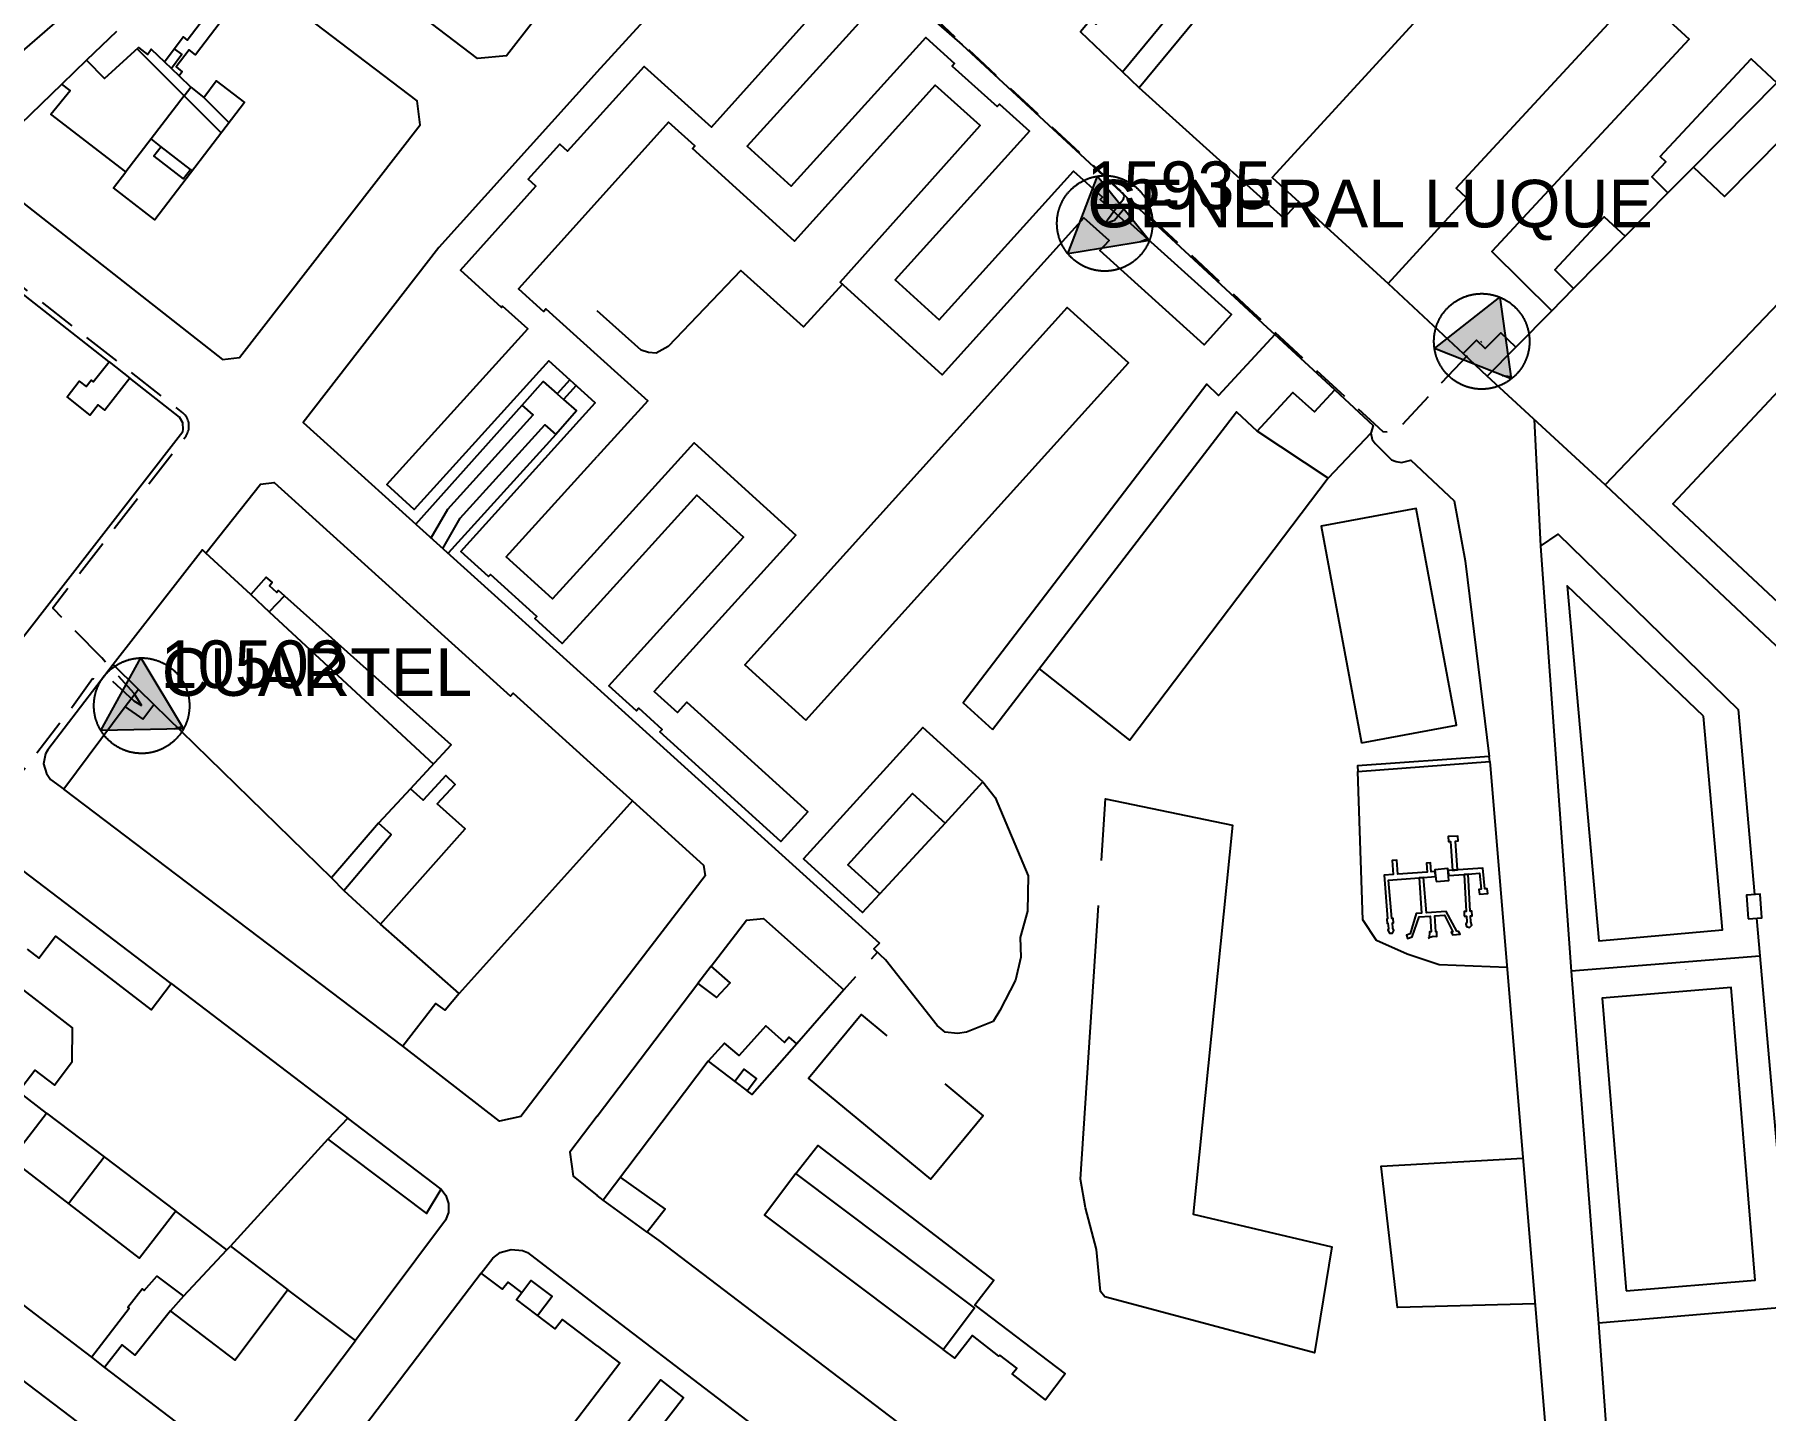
# Model space of a CAD drawing. Header units: millimetres. Extents: x 487814 to 495125, y 4392873 to 4398925.
# Drawn here: x 491999.4 to 492290.2, y 4396253.4 to 4396484.5 of the extents above; entities that cross this region are included whole.
import ezdxf
from ezdxf.enums import TextEntityAlignment as Align

# ---------------------------------------------------------------- set-up
doc = ezdxf.new("R2010")
doc.units = ezdxf.units.MM
doc.linetypes.add('TRAZOS2', pattern=[9.525, 6.35, -3.175])
for name, color, linetype in [('Acometida_posicion_fotovoltaica', 5, 'Continuous'), ('Cartografia_Base', 8, 'Continuous'), ('Centro_de_Distribucion_posicion', 5, 'Continuous'), ('Centro_de_Distribucion_rotulo', 7, 'Continuous'), ('Centro_de_Distribucion_rotulo_alias', 7, 'Continuous'), ('Texto_Cartografia_Territorial', 7, 'Continuous'), ('Tramo_MT__15_S_E_Trazado', 5, 'TRAZOS2')]:
    doc.layers.add(name, color=color, linetype=linetype)
doc.styles.get("Standard").update_dxf_attribs({"font": 'arial.ttf'})

# ---------------------------------------------------------------- blocks, each defined once
blk = doc.blocks.new('CD_EMPRESA_NEW')
blk.add_hatch(color=256).paths.add_polyline_path([(0, 1.003), (0.871, -0.497), (-0.872, -0.496)])
at = {"linetype": 'Continuous'}
for p, q in [((0.102, 0.828), (-0.027, 0.957)), ((-0.872, -0.496), (-0.872, -0.496))]:
    blk.add_line(p, q, dxfattribs=at)
at = {"flags": 128}
for points in [[(1.003, 0), (1.003, -0.011), (1.003, -0.022), (1.003, -0.034), (1.002, -0.045), (1.002, -0.056), (1.001, -0.067), (1, -0.079), (0.999, -0.09), (0.998, -0.102), (0.997, -0.113), (0.996, -0.125), (0.994, -0.136), (0.992, -0.148), (0.991, -0.159), (0.989, -0.171), (0.987, -0.183), (0.984, -0.194), (0.982, -0.206), (0.979, -0.218), (0.977, -0.229), (0.974, -0.241), (0.971, -0.253), (0.968, -0.264), (0.965, -0.276), (0.961, -0.288), (0.958, -0.299), (0.954, -0.311), (0.95, -0.323), (0.946, -0.335), (0.942, -0.346), (0.937, -0.358), (0.933, -0.369), (0.928, -0.381), (0.923, -0.392), (0.918, -0.404), (0.913, -0.415), (0.908, -0.427), (0.903, -0.438), (0.897, -0.45), (0.891, -0.461), (0.885, -0.472), (0.879, -0.483), (0.873, -0.494), (0.867, -0.505), (0.86, -0.516), (0.854, -0.527), (0.847, -0.538), (0.84, -0.549), (0.833, -0.56), (0.825, -0.57), (0.818, -0.581), (0.81, -0.591), (0.803, -0.602), (0.795, -0.612), (0.787, -0.622), (0.779, -0.632), (0.771, -0.642), (0.762, -0.652), (0.754, -0.662), (0.745, -0.672), (0.737, -0.681), (0.728, -0.691), (0.719, -0.7), (0.709, -0.709), (0.7, -0.719), (0.691, -0.728), (0.681, -0.737), (0.672, -0.745), (0.662, -0.754), (0.652, -0.762), (0.642, -0.771), (0.632, -0.779), (0.622, -0.787), (0.612, -0.795), (0.602, -0.803), (0.591, -0.81), (0.581, -0.818), (0.57, -0.825), (0.56, -0.833), (0.549, -0.84), (0.538, -0.847), (0.527, -0.854), (0.516, -0.86), (0.505, -0.867), (0.494, -0.873), (0.483, -0.879), (0.472, -0.885), (0.461, -0.891), (0.45, -0.897), (0.438, -0.903), (0.427, -0.908), (0.415, -0.913), (0.404, -0.918), (0.392, -0.923), (0.381, -0.928), (0.369, -0.933), (0.358, -0.937), (0.346, -0.942), (0.335, -0.946), (0.323, -0.95), (0.311, -0.954), (0.299, -0.958), (0.288, -0.961), (0.276, -0.965), (0.264, -0.968), (0.253, -0.971), (0.241, -0.974), (0.229, -0.977), (0.218, -0.979), (0.206, -0.982), (0.194, -0.984), (0.183, -0.987), (0.171, -0.989), (0.159, -0.991), (0.148, -0.992), (0.136, -0.994), (0.125, -0.996), (0.113, -0.997), (0.102, -0.998), (0.09, -0.999), (0.079, -1), (0.067, -1.001), (0.056, -1.002), (0.045, -1.002), (0.034, -1.003), (0.022, -1.003), (0.011, -1.003), (0, -1.003), (-0.011, -1.003), (-0.022, -1.003), (-0.034, -1.003), (-0.045, -1.002), (-0.056, -1.002), (-0.067, -1.001), (-0.079, -1), (-0.09, -0.999), (-0.102, -0.998), (-0.113, -0.997), (-0.125, -0.996), (-0.136, -0.994), (-0.148, -0.992), (-0.159, -0.991), (-0.171, -0.989), (-0.183, -0.987), (-0.194, -0.984), (-0.206, -0.982), (-0.218, -0.979), (-0.229, -0.977), (-0.241, -0.974), (-0.253, -0.971), (-0.264, -0.968), (-0.276, -0.965), (-0.288, -0.961), (-0.299, -0.958), (-0.311, -0.954), (-0.323, -0.95), (-0.335, -0.946), (-0.346, -0.942), (-0.358, -0.937), (-0.369, -0.933), (-0.381, -0.928), (-0.392, -0.923), (-0.404, -0.918), (-0.415, -0.913), (-0.427, -0.908), (-0.438, -0.903), (-0.45, -0.897), (-0.461, -0.891), (-0.472, -0.885), (-0.483, -0.879), (-0.494, -0.873), (-0.505, -0.867), (-0.516, -0.86), (-0.527, -0.854), (-0.538, -0.847), (-0.549, -0.84), (-0.56, -0.833), (-0.57, -0.825), (-0.581, -0.818), (-0.591, -0.81), (-0.602, -0.803), (-0.612, -0.795), (-0.622, -0.787), (-0.632, -0.779), (-0.642, -0.771), (-0.652, -0.762), (-0.662, -0.754), (-0.672, -0.745), (-0.681, -0.737), (-0.691, -0.728), (-0.7, -0.719), (-0.709, -0.709), (-0.719, -0.7), (-0.728, -0.691), (-0.737, -0.681), (-0.745, -0.672), (-0.754, -0.662), (-0.762, -0.652), (-0.771, -0.642), (-0.779, -0.632), (-0.787, -0.622), (-0.795, -0.612), (-0.803, -0.602), (-0.81, -0.591), (-0.818, -0.581), (-0.825, -0.57), (-0.833, -0.56), (-0.84, -0.549), (-0.847, -0.538), (-0.854, -0.527), (-0.86, -0.516), (-0.867, -0.505), (-0.873, -0.494), (-0.879, -0.483), (-0.885, -0.472), (-0.891, -0.461), (-0.897, -0.45), (-0.903, -0.438), (-0.908, -0.427), (-0.913, -0.415), (-0.918, -0.404), (-0.923, -0.392), (-0.928, -0.381), (-0.933, -0.369), (-0.937, -0.358), (-0.942, -0.346), (-0.946, -0.335), (-0.95, -0.323), (-0.954, -0.311), (-0.958, -0.299), (-0.961, -0.288), (-0.965, -0.276), (-0.968, -0.264), (-0.971, -0.253), (-0.974, -0.241), (-0.977, -0.229), (-0.979, -0.218), (-0.982, -0.206), (-0.984, -0.194), (-0.987, -0.183), (-0.989, -0.171), (-0.991, -0.159), (-0.992, -0.148), (-0.994, -0.136), (-0.996, -0.125), (-0.997, -0.113), (-0.998, -0.102), (-0.999, -0.09), (-1, -0.079), (-1.001, -0.067), (-1.002, -0.056), (-1.002, -0.045), (-1.003, -0.034), (-1.003, -0.022), (-1.003, -0.011), (-1.003, 0), (-1.003, 0.011), (-1.003, 0.022), (-1.003, 0.034), (-1.002, 0.045), (-1.002, 0.056), (-1.001, 0.067), (-1, 0.079), (-0.999, 0.09), (-0.998, 0.102), (-0.997, 0.113), (-0.996, 0.125), (-0.994, 0.136), (-0.992, 0.148), (-0.991, 0.159), (-0.989, 0.171), (-0.987, 0.183), (-0.984, 0.194), (-0.982, 0.206), (-0.979, 0.218), (-0.977, 0.229), (-0.974, 0.241), (-0.971, 0.253), (-0.968, 0.264), (-0.965, 0.276), (-0.961, 0.288), (-0.958, 0.299), (-0.954, 0.311), (-0.95, 0.323), (-0.946, 0.335), (-0.942, 0.346), (-0.937, 0.358), (-0.933, 0.369), (-0.928, 0.381), (-0.923, 0.392), (-0.918, 0.404), (-0.913, 0.415), (-0.908, 0.427), (-0.903, 0.438), (-0.897, 0.45), (-0.891, 0.461), (-0.885, 0.472), (-0.879, 0.483), (-0.873, 0.494), (-0.867, 0.505), (-0.86, 0.516), (-0.854, 0.527), (-0.847, 0.538), (-0.84, 0.549), (-0.833, 0.56), (-0.825, 0.57), (-0.818, 0.581), (-0.81, 0.591), (-0.803, 0.602), (-0.795, 0.612), (-0.787, 0.622), (-0.779, 0.632), (-0.771, 0.642), (-0.762, 0.652), (-0.754, 0.662), (-0.745, 0.672), (-0.737, 0.681), (-0.728, 0.691), (-0.719, 0.7), (-0.709, 0.709), (-0.7, 0.719), (-0.691, 0.728), (-0.681, 0.737), (-0.672, 0.745), (-0.662, 0.754), (-0.652, 0.762), (-0.642, 0.771), (-0.632, 0.779), (-0.622, 0.787), (-0.612, 0.795), (-0.602, 0.803), (-0.591, 0.81), (-0.581, 0.818), (-0.57, 0.825), (-0.56, 0.833), (-0.549, 0.84), (-0.538, 0.847), (-0.527, 0.854), (-0.516, 0.86), (-0.505, 0.867), (-0.494, 0.873), (-0.483, 0.879), (-0.472, 0.885), (-0.461, 0.891), (-0.45, 0.897), (-0.438, 0.903), (-0.427, 0.908), (-0.415, 0.913), (-0.404, 0.918), (-0.392, 0.923), (-0.381, 0.928), (-0.369, 0.933), (-0.358, 0.937), (-0.346, 0.942), (-0.335, 0.946), (-0.323, 0.95), (-0.311, 0.954), (-0.299, 0.958), (-0.288, 0.961), (-0.276, 0.965), (-0.264, 0.968), (-0.253, 0.971), (-0.241, 0.974), (-0.229, 0.977), (-0.218, 0.979), (-0.206, 0.982), (-0.194, 0.984), (-0.183, 0.987), (-0.171, 0.989), (-0.159, 0.991), (-0.148, 0.992), (-0.136, 0.994), (-0.125, 0.996), (-0.113, 0.997), (-0.102, 0.998), (-0.09, 0.999), (-0.079, 1), (-0.067, 1.001), (-0.056, 1.002), (-0.045, 1.002), (-0.034, 1.003), (-0.022, 1.003), (-0.011, 1.003), (0, 1.003), (0.011, 1.003), (0.022, 1.003), (0.034, 1.003), (0.045, 1.002), (0.056, 1.002), (0.067, 1.001), (0.079, 1), (0.09, 0.999), (0.102, 0.998), (0.113, 0.997), (0.125, 0.996), (0.136, 0.994), (0.148, 0.992), (0.159, 0.991), (0.171, 0.989), (0.183, 0.987), (0.194, 0.984), (0.206, 0.982), (0.218, 0.979), (0.229, 0.977), (0.241, 0.974), (0.253, 0.971), (0.264, 0.968), (0.276, 0.965), (0.288, 0.961), (0.299, 0.958), (0.311, 0.954), (0.323, 0.95), (0.335, 0.946), (0.346, 0.942), (0.358, 0.937), (0.369, 0.933), (0.381, 0.928), (0.392, 0.923), (0.404, 0.918), (0.415, 0.913), (0.427, 0.908), (0.438, 0.903), (0.45, 0.897), (0.461, 0.891), (0.472, 0.885), (0.483, 0.879), (0.494, 0.873), (0.505, 0.867), (0.516, 0.86), (0.527, 0.854), (0.538, 0.847), (0.549, 0.84), (0.56, 0.833), (0.57, 0.825), (0.581, 0.818), (0.591, 0.81), (0.602, 0.803), (0.612, 0.795), (0.622, 0.787), (0.632, 0.779), (0.642, 0.771), (0.652, 0.762), (0.662, 0.754), (0.672, 0.745), (0.681, 0.737), (0.691, 0.728), (0.7, 0.719), (0.709, 0.709), (0.719, 0.7), (0.728, 0.691), (0.737, 0.681), (0.745, 0.672), (0.754, 0.662), (0.762, 0.652), (0.771, 0.642), (0.779, 0.632), (0.787, 0.622), (0.795, 0.612), (0.803, 0.602), (0.81, 0.591), (0.818, 0.581), (0.825, 0.57), (0.833, 0.56), (0.84, 0.549), (0.847, 0.538), (0.854, 0.527), (0.86, 0.516), (0.867, 0.505), (0.873, 0.494), (0.879, 0.483), (0.885, 0.472), (0.891, 0.461), (0.897, 0.45), (0.903, 0.438), (0.908, 0.427), (0.913, 0.415), (0.918, 0.404), (0.923, 0.392), (0.928, 0.381), (0.933, 0.369), (0.937, 0.358), (0.942, 0.346), (0.946, 0.335), (0.95, 0.323), (0.954, 0.311), (0.958, 0.299), (0.961, 0.288), (0.965, 0.276), (0.968, 0.264), (0.971, 0.253), (0.974, 0.241), (0.977, 0.229), (0.979, 0.218), (0.982, 0.206), (0.984, 0.194), (0.987, 0.183), (0.989, 0.171), (0.991, 0.159), (0.992, 0.148), (0.994, 0.136), (0.996, 0.125), (0.997, 0.113), (0.998, 0.102), (0.999, 0.09), (1, 0.079), (1.001, 0.067), (1.002, 0.056), (1.002, 0.045), (1.003, 0.034), (1.003, 0.022), (1.003, 0.011), (1.003, 0)], [(0, 1.003), (0.871, -0.497), (-0.872, -0.496), (0, 1.003)]]:
    blk.add_lwpolyline(points, dxfattribs=at)
blk = doc.blocks.new('ACOMETIDA_FOTOVOLTAICA')
at = {"color": 40, "linetype": 'Continuous', "insert": (-0.14, 0.11), "char_height": 0.5, "width": 1.8444, "attachment_point": 1}
blk.add_mtext('{\\fArial|b0|i0|c0|p34;\\C7;~}', dxfattribs=at)

msp = doc.modelspace()

# ---------------------------------------------------------------- linework, layer by layer
at = {"layer": 'Cartografia_Base'}
for p, q in [((492003.14, 4396486.84, 125.63), (491994.71, 4396479.55, 125.52)), ((492008.1, 4396480.23, 126.38), (492003.94, 4396476.22, 126.4)), ((492016.59, 4396482.18, 125.84), (492024.51, 4396474.27, 125.9)), ((492021.18, 4396480, 125.84), (492022.37, 4396478.86, 125.84)), ((492022.37, 4396478.86, 125.84), (492023.67, 4396477.63, 125.84)), ((492024.51, 4396474.27, 126.14), (492018.94, 4396467.02, 124.77)), ((492024.51, 4396474.27, 125.9), (492025.62, 4396475.72, 123.7)), ((492030.73, 4396468.06, 125.9), (492024.51, 4396474.27, 125.9)), ((492032.04, 4396469.75, 125.9), (492027.78, 4396473.96, 123.61)), ((492018.94, 4396467.02, 124.77), (492014.7, 4396461.49, 124.77)), ((492020.62, 4396465.71, 124.77), (492018.94, 4396467.02, 124.77)), ((492278.06, 4396462.27, 124.49), (492273.79, 4396457.94, 124.43)), ((492025.55, 4396461.87, 125.61), (492025.83, 4396461.65, 125.61)), ((492266.61, 4396450.67, 124.15), (492257.94, 4396441.88, 123.86)), ((492226.77, 4396442.72, 123.24), (492239.38, 4396430.96, 123.4)), ((492204.02, 4396437.6, 124.69), (492205.74, 4396436.01, 124.67)), ((492205.74, 4396436.01, 124.67), (492207.76, 4396434.14, 124.64)), ((492254.26, 4396438.15, 124.04), (492248.22, 4396432.03, 124.03)), ((492011.87, 4396429.56, 129.83), (492015.37, 4396426.81, 129.94)), ((492089.27, 4396426.54, 122.96), (492087.15, 4396424.2, 122.96)), ((492090.35, 4396425.57, 122.8), (492088.24, 4396423.25, 122.98)), ((492063.43, 4396402.31, 122.9), (492081.29, 4396422.3, 123.32)), ((492087.15, 4396424.2, 122.96), (492088.24, 4396423.25, 122.98)), ((492086.94, 4396417.36, 122.94), (492068.84, 4396397.42, 123.26)), ((492263.24, 4396408.91, 122.11), (492335.74, 4396340.54, 120.57)), ((492035.68, 4396390.45, 124.68), (492038.78, 4396387.56, 124.35)), ((492041.33, 4396390.26, 124.35), (492038.78, 4396387.56, 124.35)), ((492038.78, 4396387.56, 124.35), (492066.37, 4396361.98, 124.97)), ((492016.84, 4396374.5, 123.7), (492012.56, 4396378.71, 123.75)), ((492019.37, 4396372.02, 123.7), (492049.24, 4396342.87, 123.01)), ((492093.89, 4396374.77, 125.22), (492141.31, 4396331.91, 124.19)), ((492014.58, 4396371.58, 124.86), (492004.28, 4396357.76, 123.62)), ((492243.84, 4396362.43, 121.28), (492259.88, 4396170.16, 121.05)), ((492062.54, 4396357.8, 124.39), (492057.15, 4396352.05, 124.49)), ((492152.33, 4396352.05, 122.07), (492141.35, 4396340.2, 122.05)), ((492051.33, 4396340.77, 123.75), (492057.49, 4396335.1, 124.71)), ((492288.68, 4396336.09, 119.49), (492294.41, 4396270.81, 119.48)), ((492233.5, 4396332.71, 121.7), (492233.66, 4396332.81, 121.7)), ((492140.97, 4396330.38, 124.4), (492139.92, 4396329.19, 124.44)), ((492289.23, 4396329.71, 121.01), (492257.52, 4396327.17, 121.01)), ((492113.05, 4396328.04, 124.74), (492110.8, 4396325.12, 124.74)), ((492137.3, 4396326.24, 124.52), (492135.34, 4396324.03, 124.58)), ((492022.31, 4396325.12, 123.14), (492052, 4396302.48, 123.13)), ((492112.55, 4396312.08, 122.79), (492117.02, 4396308.67, 122.85)), ((492001.37, 4396303.33, 124.4), (492011.05, 4396295.98, 124.58)), ((492048.61, 4396298.96, 123.18), (492032.25, 4396280.98, 123.45)), ((492005.05, 4396288.18, 125.41), (492011.05, 4396295.98, 124.58)), ((492011.05, 4396295.98, 124.58), (492023.09, 4396286.87, 124.82)), ((492102.3, 4396283.36, 123.39), (492104.26, 4396281.95, 123.18)), ((492104.26, 4396281.95, 123.29), (492177.56, 4396226.14, 122.13)), ((492031.68, 4396280.36, 122.89), (492032.25, 4396280.98, 123.45)), ((492032.25, 4396280.98, 123.45), (492041.92, 4396273.67, 126.2)), ((492024.36, 4396272.59, 124.22), (492022.19, 4396270.12, 125.83)), ((492008.91, 4396262.31, 124.42), (492011.13, 4396260.61, 124.42))]:
    msp.add_line(p, q, dxfattribs=at)
for points in [[(492093.89, 4396505.31, 122.61), (492083.2, 4396486.82, 122.73), (492078.63, 4396480.96, 122.75), (492073.78, 4396480.56, 122.88), (491989.66, 4396544.54, 124.43), (491989.18, 4396548.03, 124.43), (492015.08, 4396582.15, 124.67), (492019.96, 4396582.82, 124.6), (492093.89, 4396534.87, 122.46)], [(492239.7, 4396499.94, 121.37), (492238.33, 4396498.45, 121.37), (492240.32, 4396496.63, 121.33), (492207.29, 4396460.56, 121.41), (492226.77, 4396442.72, 121.28), (492239.96, 4396457.12, 121.13), (492238.19, 4396458.75, 121.12), (492286.6, 4396511.1, 121.87), (492242.63, 4396551.77, 121.58), (492231.96, 4396538.62, 121.81), (492246.67, 4396525.07, 121.71), (492230.95, 4396508.02, 121.57), (492239.7, 4396499.94, 121.37)], [(491950.58, 4396493.09, 123.8), (492030.94, 4396429.95, 122.91), (492033.78, 4396430.31, 122.87), (492064.13, 4396469.41, 122.8), (492063.65, 4396473.42, 122.87), (491982.45, 4396535.14, 124.38)], [(492230.95, 4396508.02, 124.54), (492220.16, 4396518.25, 124.54), (492184.95, 4396475.58, 124.95)], [(492093.89, 4396478.27, 123.32), (492123.39, 4396510.62, 123.4), (492155.21, 4396482.82, 124.66), (492204.02, 4396437.6, 124.69)], [(492254.26, 4396438.15, 121.09), (492257.94, 4396441.88, 121.03), (492254.77, 4396445.01, 121.08), (492263.08, 4396453.94, 120.94), (492266.61, 4396450.67, 120.88), (492273.79, 4396457.94, 120.76), (492271.06, 4396460.64, 120.8), (492273.43, 4396463.19, 120.76), (492272.5, 4396464.06, 120.78), (492287.76, 4396480.47, 120.66), (492292.07, 4396476.47, 120.6), (492278.06, 4396462.27, 120.68), (492283.29, 4396457.36, 120.6), (492317.45, 4396491.95, 120.42), (492312.12, 4396496.79, 120.5), (492307.33, 4396491.93, 120.51), (492287.93, 4396509.87, 121.85), (492270.03, 4396490.56, 120.96), (492277.35, 4396483.78, 120.74), (492244.19, 4396448.09, 121.16), (492254.26, 4396438.15, 121.09)], [(492093.89, 4396470.46, 123.17), (492101.75, 4396479.17, 123.14), (492113.07, 4396468.99, 122.89), (492136.64, 4396495.32, 123.08)], [(492182.14, 4396478.31, 122.09), (492189.65, 4396487.39, 122.04), (492183.25, 4396492.7, 122.79), (492177.74, 4396486.3, 122.44), (492176.85, 4396487.07, 122.95), (492175.07, 4396485.04, 122.85), (492182.14, 4396478.31, 122.09)], [(492027.78, 4396473.96, 123.61), (492029.86, 4396476.77, 123.64), (492034.64, 4396473.16, 123.45), (492019.54, 4396453.45, 123.42), (492012.62, 4396458.78, 123.49), (492014.7, 4396461.49, 123.57), (492002.11, 4396471.19, 123.57), (492005.31, 4396475.13, 123.62), (492003.94, 4396476.22, 123.63), (491996.95, 4396469.46, 123.53), (491990.78, 4396474.32, 123.65), (491993.31, 4396477.4, 123.73), (491992.5, 4396477.97, 123.75), (491994.71, 4396479.55, 123.79), (491993.03, 4396481.01, 123.84), (491992.02, 4396480.04, 123.82), (491986.94, 4396483.98, 123.77), (491985.88, 4396483.15, 123.7), (491978.44, 4396489.2, 123.6)], [(492141.68, 4396490.76, 122.97), (492119.09, 4396465.79, 122.78), (492126.49, 4396459.09, 122.62), (492149.08, 4396484.06, 122.82), (492153.93, 4396479.68, 122.64), (492153.54, 4396479.24, 122.64), (492161.11, 4396472.47, 122.35), (492161.47, 4396472.88, 122.35), (492166.51, 4396468.32, 122.14), (492143.92, 4396443.35, 122.36), (492151.32, 4396436.65, 122.28), (492173.91, 4396461.62, 121.84), (492178.76, 4396457.24, 121.67), (492178.39, 4396456.83, 121.66), (492182.62, 4396453.01, 121.52), (492182.92, 4396453.34, 121.52), (492200.44, 4396437.5, 121.56), (492195.87, 4396432.45, 121.56), (492178.35, 4396448.29, 121.56), (492179.88, 4396449.98, 121.53), (492175.66, 4396453.79, 121.61), (492151.86, 4396427.38, 122.26), (492134.7, 4396442.97, 122.44), (492158.24, 4396469.27, 122.32), (492150.68, 4396476.08, 122.61), (492127.03, 4396449.82, 122.52), (492109.87, 4396465.41, 122.91), (492110.27, 4396465.86, 122.9), (492105.89, 4396469.81, 123), (492093.89, 4396456.52, 123.05)], [(492013.14, 4396485.09, 124.19), (492008.1, 4396480.23, 123.79), (492011.1, 4396477.2, 123.58), (492016.79, 4396482.36, 124.05), (492018.3, 4396481.22, 123.99), (492018.97, 4396482.09, 124), (492021.18, 4396480, 123.9), (492024.33, 4396484.15, 123.93), (492024.99, 4396483.63, 123.91), (492028.49, 4396488.17, 123.84)], [(492030.55, 4396486.58, 123.8), (492026.38, 4396481.16, 123.82), (492025.33, 4396481.98, 123.86), (492023.12, 4396479.12, 123.84), (492024.17, 4396478.29, 123.8), (492023.67, 4396477.63, 123.79), (492025.62, 4396475.72, 123.7), (492027.78, 4396473.96, 123.61)], [(491989.26, 4396372.89, 122.78), (492024.24, 4396417.85, 122.77), (492024.33, 4396418.2, 122.78), (492024.26, 4396419.34, 122.78), (492023.71, 4396420.26, 122.79), (492015.37, 4396426.81, 122.76), (492011.17, 4396421.47, 122.77), (492010.05, 4396422.34, 122.77), (492008.68, 4396420.61, 122.75), (492004.83, 4396423.67, 122.77), (492006.87, 4396426.32, 122.77), (492008.03, 4396425.42, 122.77), (492008.84, 4396426.48, 122.77), (492009.22, 4396426.19, 122.78), (492011.87, 4396429.56, 122.81), (491943.42, 4396483.33, 123.84)], [(492022.82, 4396482.17, 125.59), (492024.09, 4396481.19, 125.59), (492022.37, 4396478.86, 125.84)], [(492093.89, 4396478.27, 123.32), (492067.26, 4396448.77, 123.28), (492044.48, 4396419.4, 125.12), (492093.89, 4396374.77, 125.22)], [(492211.79, 4396456.44, 123.11), (492209.26, 4396453.72, 123.74), (492184.95, 4396475.58, 124.95), (492182.14, 4396478.31, 126.18)], [(492093.89, 4396388.71, 122.84), (492088.01, 4396382.22, 122.86), (492083.39, 4396386.42, 122.99), (492083.74, 4396386.8, 123.02), (492075.95, 4396393.86, 123.12), (492075.61, 4396393.48, 123.13), (492070.95, 4396397.7, 123.22), (492093.57, 4396422.66, 122.8), (492085.76, 4396429.74, 122.94), (492063.14, 4396404.77, 122.98), (492058.52, 4396408.97, 123.15), (492082.23, 4396435.12, 122.94), (492077.99, 4396438.9, 122.89), (492077.83, 4396438.72, 122.9), (492070.89, 4396444.98, 122.9), (492083.6, 4396459.06, 123.22), (492082.26, 4396460.27, 123.03), (492087.58, 4396466.16, 123.22), (492088.92, 4396464.95, 123.19), (492093.89, 4396470.46, 123.17)], [(492020.62, 4396465.71, 125.44), (492019.39, 4396464.13, 125.44), (492024.31, 4396460.3, 125.44), (492025.55, 4396461.87, 125.44), (492020.62, 4396465.71, 125.44)], [(492093.89, 4396456.52, 123.05), (492080.65, 4396441.84, 122.83), (492084.86, 4396438.03, 123.01), (492085.28, 4396438.49, 123.03), (492093.89, 4396430.69, 122.8)], [(492135.11, 4396442.59, 123.7), (492128.57, 4396435.44, 123.7), (492118.04, 4396444.92, 123.78), (492105.8, 4396432.14, 123.61), (492103.78, 4396431.01, 123.58), (492102.48, 4396431.14, 123.57), (492101.25, 4396431.53, 123.57), (492093.89, 4396438.16, 123.64)], [(492312.13, 4396429.91, 120.63), (492296.96, 4396444.24, 121.44), (492263.24, 4396408.91, 122.11), (492243.44, 4396427.18, 122.11)], [(492128.96, 4396369.38, 121.97), (492183.15, 4396429.4, 121.84), (492172.87, 4396438.68, 122.2), (492118.68, 4396378.66, 122.07), (492128.96, 4396369.38, 121.97)], [(492160.29, 4396367.79, 121.56), (492201.27, 4396421.15, 121.48), (492204.78, 4396417.91, 121.36), (492210.78, 4396424.41, 121.38), (492214.42, 4396421.16, 121.26), (492217.82, 4396424.84, 121.24), (492207.76, 4396434.14, 121.56), (492198.3, 4396423.9, 121.58), (492196.32, 4396425.79, 121.65), (492155.39, 4396372.26, 121.65), (492160.29, 4396367.79, 121.56)], [(492243.44, 4396427.18, 121.28), (492248.22, 4396432.03, 121.2), (492245.7, 4396434.45, 121.23), (492243.1, 4396431.78, 121.25), (492241.62, 4396433.22, 121.25), (492239.38, 4396430.96, 121.28), (492243.44, 4396427.18, 121.28)], [(492093.89, 4396430.69, 122.8), (492102.37, 4396423, 122.72), (492093.89, 4396413.65, 122.92)], [(492286.31, 4396394.75, 120.59), (492301.72, 4396380.36, 119.97), (492325.13, 4396405.39, 119.38), (492298.03, 4396430.73, 121.21), (492274.62, 4396405.7, 120.3), (492286.31, 4396394.75, 120.59)], [(492081.29, 4396422.3, 123.32), (492084.78, 4396426.29, 122.98), (492087.15, 4396424.2, 122.96)], [(492217.82, 4396424.84, 124.64), (492224.27, 4396418.87, 123.59), (492223.85, 4396417.56, 123.6), (492224.09, 4396416.54, 123.61), (492224.58, 4396415.87, 123.62), (492227.36, 4396413.12, 123.61), (492228.11, 4396412.81, 123.37), (492229.04, 4396412.68, 123.08), (492230.61, 4396413.06, 122.72), (492237.87, 4396406.2, 122.04), (492239.71, 4396396.15, 121.3), (492243.74, 4396363.27, 122.82)], [(492066, 4396399.98, 122.53), (492068.8, 4396404.84, 122.9), (492083.13, 4396420.69, 123.22), (492081.29, 4396422.3, 123.32)], [(492088.24, 4396423.25, 122.98), (492090.43, 4396421.35, 122.98), (492086.94, 4396417.36, 122.94)], [(492067.95, 4396398.23, 122.53), (492070.88, 4396403.32, 122.9), (492085.06, 4396419, 122.9), (492086.94, 4396417.36, 122.94)], [(492251.32, 4396419.91, 122.11), (492252.35, 4396398.62, 120.58), (492257.52, 4396327.17, 121.01), (492262.12, 4396268.02, 119.64)], [(492093.89, 4396398, 122.86), (492110.15, 4396415.94, 122.71), (492127.24, 4396400.45, 122.26), (492103.44, 4396374.19, 122.59), (492107.37, 4396370.63, 122.45), (492108.93, 4396372.36, 122.43), (492129.26, 4396353.95, 121.72), (492124.76, 4396348.98, 121.79), (492104.43, 4396367.39, 122.42), (492104.8, 4396367.8, 122.45), (492100.9, 4396371.39, 122.56), (492100.48, 4396370.93, 122.52), (492095.82, 4396375.15, 122.65), (492118.44, 4396400.11, 122.6), (492110.63, 4396407.19, 122.78), (492093.89, 4396388.71, 122.84)], [(492223.85, 4396417.56, 121.84), (492216.7, 4396410.02, 121.85), (492204.78, 4396417.91, 122.28)], [(492093.89, 4396398, 122.86), (492086.4, 4396389.74, 122.93), (492078.61, 4396396.79, 123.08), (492093.89, 4396413.65, 122.92)], [(492216.7, 4396410.02, 121.08), (492183.38, 4396366.02, 120.94), (492168.16, 4396378.05, 120.96)], [(492093.89, 4396349.2, 121.26), (492070.71, 4396323.42, 121.02), (492057.49, 4396335.1, 121.46), (492071.69, 4396351.11, 121.61), (492067, 4396355.29, 121.78), (492070.04, 4396358.58, 121.81), (492068.43, 4396360.06, 121.87), (492064.62, 4396355.93, 121.83), (492062.54, 4396357.8, 121.91), (492069.33, 4396365.21, 121.98), (492040.33, 4396391.16, 122.05), (492040.08, 4396390.83, 122.04), (492038.81, 4396391.95, 122.11), (492039.3, 4396392.56, 122.12), (492038.26, 4396393.39, 122.17), (492035.68, 4396390.45, 122.18), (492028.15, 4396397.44, 122.63), (492037.31, 4396408.99, 122.65), (492039.62, 4396409.3, 122.58), (492079.29, 4396373.39, 122.01), (492079.75, 4396373.9, 122.02), (492093.89, 4396361.15, 121.53)], [(492222.31, 4396365.57, 120.93), (492238.26, 4396368.53, 120.82), (492231.5, 4396404.9, 120.82), (492215.55, 4396401.94, 120.85), (492222.31, 4396365.57, 120.93)], [(492252.35, 4396398.62, 120.58), (492255.34, 4396400.62, 120.57), (492285.6, 4396371.18, 119.5), (492288.33, 4396340.06, 119.49)], [(492028.15, 4396397.44, 122.44), (492027.58, 4396397.97, 122.46), (492012.56, 4396378.71, 123.75)], [(492279.74, 4396370.01, 119.63), (492256.83, 4396391.95, 120.4), (492262.19, 4396332.27, 119.74), (492282.98, 4396334.13, 119.54), (492279.74, 4396370.01, 119.63)], [(492012.56, 4396378.71, 123.75), (492001.56, 4396364.35, 123.31), (492001.19, 4396363.68, 123.32), (492000.88, 4396362, 123.35), (492001.33, 4396360.38, 123.37), (492002.05, 4396359.41, 123.39), (492004.28, 4396357.76, 123.62)], [(492017.56, 4396369.52, 122.35), (492019.37, 4396372.02, 122.31), (492016.84, 4396374.5, 122.45), (492014.58, 4396371.58, 122.46), (492017.56, 4396369.52, 122.35)], [(492158.66, 4396359.02, 121.56), (492148.61, 4396368.14, 121.73), (492128.55, 4396346.04, 121.66), (492138.48, 4396337.03, 121.37), (492141.35, 4396340.2, 121.39), (492135.98, 4396345.07, 121.58), (492146.84, 4396357.03, 121.69), (492152.33, 4396352.05, 121.55), (492158.66, 4396359.02, 121.56)], [(492243.84, 4396362.43, 121.28), (492243.74, 4396363.27, 122.82), (492221.65, 4396361.68, 121.97), (492221.68, 4396360.74, 121.96), (492243.84, 4396362.43, 121.28)], [(492093.89, 4396361.15, 121.53), (492099.83, 4396355.79, 121.32), (492093.89, 4396349.2, 121.26)], [(492246.77, 4396327.79, 122.59), (492235.35, 4396328.27, 122.01), (492229.96, 4396330.03, 122.02), (492224.82, 4396332.32, 121.81), (492222.54, 4396335.81, 121.64), (492221.68, 4396360.74, 121.96)], [(492070.71, 4396323.42, 123.47), (492068.36, 4396320.65, 123.92), (492066.77, 4396321.78, 124.18), (492061.21, 4396314.59, 124.8), (492004.28, 4396357.76, 123.62)], [(492158.66, 4396359.02, 122.16), (492160.75, 4396356.36, 121.7), (492166.3, 4396343.21, 122.35), (492166.18, 4396337.26, 122.98), (492164.94, 4396332.87, 122.63), (492165.07, 4396329.56, 121.69), (492164.19, 4396325.67, 122.65), (492161.53, 4396320.56, 122.67), (492160.39, 4396318.73, 122.67), (492155.96, 4396316.95, 122.67), (492154.4, 4396316.72, 122.66), (492152.37, 4396316.94, 122.8), (492151.03, 4396318.08, 122.8), (492142.32, 4396329.11, 122.8)], [(492099.83, 4396355.79, 121.32), (492111.74, 4396345, 121.36), (492112, 4396343.18, 121.35), (492093.89, 4396319.55, 121.12)], [(492178.62, 4396345.79, 120.49), (492179.31, 4396356.14, 120.5), (492200.6, 4396351.73, 120.7), (492194.03, 4396286.34, 120.37), (492217.33, 4396280.85, 120.28), (492214.42, 4396263.06, 120.47), (492179.15, 4396272.47, 120.38), (492178.42, 4396273.37, 120.35), (492177.78, 4396280.44, 120.4), (492175.93, 4396287.44, 120.4), (492175.09, 4396292.23, 120.45), (492178.12, 4396338.21, 120.48)], [(492051.33, 4396340.77, 121.69), (492059.25, 4396350.17, 121.78), (492057.15, 4396352.05, 121.86), (492049.24, 4396342.87, 121.77), (492051.33, 4396340.77, 121.69)], [(492237.61, 4396344.13, 120.6), (492238.42, 4396344.19, 120.59), (492238.09, 4396349.05, 120.6), (492238.54, 4396349.07, 120.69), (492238.49, 4396349.89, 120.69), (492236.86, 4396349.8, 120.69), (492236.91, 4396348.98, 120.69), (492237.23, 4396349, 120.69), (492237.61, 4396344.13, 120.6)], [(491998.12, 4396330.9, 122.79), (492000.09, 4396329.39, 122.75), (492002.89, 4396333.06, 122.66), (492018.94, 4396320.69, 122.15), (492022.31, 4396325.12, 122.08), (491995.03, 4396345.91, 122.66)], [(492231.99, 4396342.85, 120.63), (492234.74, 4396343.07, 121.48), (492234.67, 4396343.92, 121.5), (492233.99, 4396343.87, 120.66), (492233.88, 4396345.4, 120.66), (492233.23, 4396345.35, 120.66), (492233.34, 4396343.82, 120.67), (492228.4, 4396343.47, 120.74), (492228.23, 4396345.85, 120.76), (492227.47, 4396345.8, 120.76), (492227.64, 4396343.41, 120.76), (492226.08, 4396343.3, 120.77), (492226.69, 4396335.96, 120.77), (492226.56, 4396335.95, 120.71), (492226.62, 4396335.22, 120.71), (492226.75, 4396335.23, 120.71), (492226.82, 4396334.37, 120.77), (492226.7, 4396334.05, 120.74), (492227.01, 4396333.56, 120.74), (492227.5, 4396333.58, 120.74), (492227.75, 4396334.02, 120.74), (492227.56, 4396334.44, 120.74), (492227.48, 4396335.29, 120.64), (492227.67, 4396335.31, 120.71), (492227.61, 4396336.04, 120.72), (492227.42, 4396336.02, 120.72), (492226.85, 4396342.46, 120.63), (492231.99, 4396342.85, 120.63)], [(492233.82, 4396332.9, 121.7), (492234.36, 4396333.07, 121.7), (492234.98, 4396333.04, 121.7), (492234.98, 4396333.82, 120.69), (492234.78, 4396333.82, 120.69), (492234.63, 4396336.47, 120.65), (492236.24, 4396336.58, 120.68), (492237.66, 4396333.77, 120.75), (492237.38, 4396333.73, 120.75), (492237.64, 4396333.31, 120.75), (492238.87, 4396333.39, 120.75), (492238.61, 4396333.88, 120.72), (492238.31, 4396333.9, 120.65), (492236.54, 4396337.21, 120.72), (492233.22, 4396336.99, 120.71), (492232.74, 4396342.91, 120.63), (492231.99, 4396342.85, 120.63), (492232.37, 4396336.93, 120.7), (492231.49, 4396336.87, 120.7), (492230.47, 4396333.46, 120.7), (492229.87, 4396333.24, 120.7), (492230.02, 4396332.65, 120.7), (492230.8, 4396332.93, 120.7), (492231.96, 4396336.29, 120.7), (492233.83, 4396336.42, 120.69), (492234, 4396333.82, 120.69), (492233.73, 4396333.82, 120.7), (492233.66, 4396332.81, 121.7), (492233.82, 4396332.9, 121.7)], [(492234.82, 4396342.23, 121.46), (492236.99, 4396342.43, 121.46), (492236.81, 4396344.42, 121.46), (492234.64, 4396344.22, 121.51), (492234.82, 4396342.23, 121.46)], [(492239.53, 4396343.44, 120.63), (492242.11, 4396343.65, 120.63), (492242.39, 4396340.94, 120.61), (492242.02, 4396340.9, 120.61), (492242.11, 4396340.1, 120.61), (492243.51, 4396340.25, 120.61), (492243.42, 4396341.05, 120.61), (492243.01, 4396341.01, 120.61), (492242.69, 4396344.5, 120.53), (492236.84, 4396344.08, 121.46), (492236.92, 4396343.24, 120.63), (492239.53, 4396343.44, 120.63)], [(492239.56, 4396336.42, 120.87), (492239.93, 4396336.43, 120.86), (492239.98, 4396335.45, 120.63), (492239.82, 4396335.07, 120.74), (492239.96, 4396334.7, 120.74), (492240.43, 4396334.53, 120.74), (492240.86, 4396334.92, 120.74), (492240.65, 4396335.49, 120.74), (492240.6, 4396336.46, 120.78), (492240.88, 4396336.47, 120.83), (492240.85, 4396337.27, 120.82), (492240.56, 4396337.26, 120.82), (492240.21, 4396343.5, 120.62), (492239.53, 4396343.44, 120.63), (492239.88, 4396337.23, 120.63), (492239.53, 4396337.22, 120.82), (492239.56, 4396336.42, 120.87)], [(492287.24, 4396335.99, 119.5), (492289.56, 4396336.15, 119.52), (492289.28, 4396340.13, 119.55), (492286.96, 4396339.97, 119.5), (492287.24, 4396335.99, 119.5)], [(492093.89, 4396302.83, 121.14), (492110.8, 4396325.12, 121.45), (492113.94, 4396322.78, 121.38), (492116.23, 4396325.23, 121.41), (492113.05, 4396328.04, 121.49), (492118.99, 4396335.74, 121.59), (492121.81, 4396336.01, 121.47), (492135.34, 4396324.03, 121.21), (492127.4, 4396314.98, 121.13), (492126.13, 4396316.09, 121.17), (492125.35, 4396315.2, 121.15), (492122.24, 4396318, 121.23), (492117.72, 4396313, 121.17), (492115.26, 4396315.09, 121.22), (492112.55, 4396312.08, 121.19), (492094.86, 4396288.69, 120.9), (492093.89, 4396289.47, 120.92)], [(492141.31, 4396331.91, 124.09), (492140.39, 4396330.93, 124.12), (492142.32, 4396329.11, 125.85)], [(491988.98, 4396277.53, 122.43), (492008.91, 4396262.31, 122.2), (492015.22, 4396270.55, 122.31), (492015.01, 4396270.71, 122.31), (492017.43, 4396273.8, 122.32), (492017.79, 4396273.56, 122.33), (492019.92, 4396275.96, 122.28), (492024.36, 4396272.59, 122.3), (492031.68, 4396280.36, 122.24), (492023.09, 4396286.87, 122.04), (492016.99, 4396278.97, 122.2), (491995.42, 4396295.62, 121.98), (492001.37, 4396303.33, 121.71), (491996.63, 4396306.97, 121.61), (491999.38, 4396310.54, 121.95), (492002.7, 4396308.06, 121.8), (492005.67, 4396312.03, 122.02), (492005.72, 4396317.67, 122.31), (491994.59, 4396326.27, 122.73)], [(492266.78, 4396273.5, 119.65), (492288.44, 4396275.27, 119.54), (492284.42, 4396324.42, 119.57), (492262.76, 4396322.65, 119.92), (492266.78, 4396273.5, 119.65)], [(492152.27, 4396308.27, 120.99), (492158.76, 4396302.9, 120.93), (492149.92, 4396292.23, 121.01), (492129.4, 4396309.23, 121.01), (492138.24, 4396319.9, 121.13), (492142.55, 4396316.32, 121.08)], [(492093.89, 4396319.55, 121.12), (492081.04, 4396302.78, 120.96), (492077.49, 4396301.96, 120.93), (492061.21, 4396314.59, 120.93)], [(492127.4, 4396314.98, 124.83), (492119.92, 4396306.46, 123.45), (492119.09, 4396307.1, 123.45)], [(492119.09, 4396307.1, 121.04), (492120.65, 4396309.16, 121.07), (492118.58, 4396310.73, 121.12), (492117.02, 4396308.67, 121.09), (492119.09, 4396307.1, 121.04)], [(492052, 4396302.48, 123.24), (492048.61, 4396298.96, 123.24), (492065.22, 4396286.5, 123.24), (492067.66, 4396290.55, 123.24), (492052, 4396302.48, 123.24)], [(492093.89, 4396302.83, 121.14), (492089.29, 4396296.75, 121.06), (492089.83, 4396292.74, 120.98), (492093.89, 4396289.47, 120.92)], [(492127.26, 4396293.2, 121.03), (492130.94, 4396297.9, 120.88), (492160.53, 4396275.2, 120.81), (492157.35, 4396271.07, 120.81), (492172.51, 4396259.56, 120.89), (492169.18, 4396255.14, 120.89), (492163.63, 4396259.53, 121), (492164.38, 4396260.48, 121), (492161.53, 4396262.69, 120.99), (492161.38, 4396262.5, 120.99), (492156.94, 4396266, 120.51), (492153.97, 4396262.17, 120.99), (492152.02, 4396263.64, 121.11)], [(492251.47, 4396271.29, 121.25), (492228.36, 4396270.67, 121.19), (492225.63, 4396294.41, 121.25), (492249.43, 4396295.76, 121.25)], [(491994.15, 4396188.62, 122.15), (492005.31, 4396203.43, 121.43), (492027.41, 4396232.01, 122.7), (492026.82, 4396235.73, 122.9), (492007.58, 4396249.95, 123.04), (492007.95, 4396250.43, 123.04), (491953.9, 4396291.44, 122.9)], [(492067.66, 4396290.55, 123.48), (492068.44, 4396289.52, 123.43), (492068.92, 4396288.14, 123.37), (492068.9, 4396286.66, 123.31), (492068.42, 4396285.34, 123.25), (492053.25, 4396265.11, 121.75)], [(492097.79, 4396292.5, 123.63), (492105.29, 4396287.19, 123.63), (492102.3, 4396283.36, 123.63), (492094.86, 4396288.69, 123.63)], [(492152.02, 4396263.64, 121.11), (492157.27, 4396270.63, 120.79), (492127.26, 4396293.2, 121.03), (492122.01, 4396286.21, 120.88), (492152.02, 4396263.64, 121.11)], [(492074.4, 4396276.46, 121.33), (492076.34, 4396278.97, 121.3), (492077.59, 4396279.9, 121.28), (492079.43, 4396280.45, 121.26), (492081.36, 4396280.24, 121.24), (492082.2, 4396279.9, 121.23), (492093.89, 4396270.88, 121.23)], [(492093.89, 4396264.23, 120.48), (492088.03, 4396268.67, 120.59), (492086.82, 4396267.07, 120.57), (492080.3, 4396272, 120.69), (492081.21, 4396273.2, 120.7), (492078.9, 4396274.94, 120.74), (492077.99, 4396273.74, 120.73), (492074.4, 4396276.46, 120.86), (492045.16, 4396238.01, 121.17), (492044.67, 4396236.66, 121.18), (492044.88, 4396235.48, 121.19), (492045.7, 4396234.41, 121.35), (492070.57, 4396215.57, 121.08), (492070.12, 4396214.98, 121.07), (492093.89, 4396196.97, 120.75)], [(492021.77, 4396252.49, 121.82), (492033.18, 4396243.77, 121.38), (492037.58, 4396244.36, 121.31), (492053.25, 4396265.11, 121.15), (492041.92, 4396273.67, 122.26), (492033.05, 4396261.83, 121.98), (492022.19, 4396270.12, 122.28), (492016.27, 4396262.69, 122.18), (492014.06, 4396264.4, 122.21), (492011.13, 4396260.61, 122.16), (492021.77, 4396252.49, 121.82)], [(492081.21, 4396273.2, 124.71), (492082.75, 4396275.24, 124.71), (492086.32, 4396272.54, 124.71), (492083.87, 4396269.3, 124.71)], [(492093.89, 4396270.88, 121.23), (492136.12, 4396238.62, 121.24), (492122.29, 4396220.67, 121.24)], [(492269.47, 4396167.04, 119.09), (492270.18, 4396164.52, 119.13), (492271.06, 4396162.64, 119.17), (492272.22, 4396160.86, 119.2), (492273.62, 4396159.27, 119.24), (492275.21, 4396157.91, 119.27), (492276.96, 4396156.8, 119.31), (492281.85, 4396154.62, 119.86), (492288.9, 4396152.89, 120.05), (492296.6, 4396152.68, 120.13), (492303.08, 4396153.43, 119.79), (492305.49, 4396156.09, 119.5), (492294.41, 4396270.81, 120.67), (492262.12, 4396268.02, 120.43), (492269.47, 4396167.04, 119.09)], [(492093.89, 4396264.23, 120.48), (492097.71, 4396261.35, 120.42), (492093.89, 4396256.32, 120.38)], [(492093.89, 4396244.84, 122.81), (492104.51, 4396258.54, 122.81), (492108.41, 4396255.52, 122.81), (492093.89, 4396236.79, 122.81)], [(492093.89, 4396256.32, 120.38), (492084.11, 4396243.55, 120.52), (492078.14, 4396248.15, 120.78), (492071.78, 4396239.9, 121.12), (492072.04, 4396239.71, 121.1), (492063.17, 4396227.95, 121.26), (492073.91, 4396219.88, 121.14), (492077.21, 4396224.13, 121.19), (492093.89, 4396211.18, 120.49)]]:
    msp.add_polyline3d(points, dxfattribs=at)
at = {"layer": 'Tramo_MT__15_S_E_Trazado', "flags": 128}
for points in [[(492181.94, 4396458.21), (492159.01, 4396479.49), (492143.53, 4396493.89), (492125.08, 4396511.06), (492123.79, 4396512.48), (492123.18, 4396512.95), (492116.09, 4396518.22), (492116.02, 4396518.69), (492116.22, 4396519.3), (492118.17, 4396523.56), (492120.28, 4396528.43), (492120.14, 4396528.9), (492119.6, 4396529.31), (492106.42, 4396536.88), (492088.78, 4396548.5), (492070.46, 4396560.33), (492049.1, 4396574.12), (492025.98, 4396588.99), (492025.06, 4396589.19), (492024.63, 4396588.66), (492021.32, 4396583.72), (492020.64, 4396583.52), (492019.83, 4396583.99), (492018.84, 4396584.13), (492017.45, 4396584.28), (492015.83, 4396583.3), (492014.06, 4396582.17), (492010.04, 4396576.83), (492005.44, 4396572.12), (492001.19, 4396566.03), (492000.92, 4396564.6), (492000.99, 4396564.28), (492001.05, 4396564.24), (492001.24, 4396564.06), (492001.14, 4396563.81), (492000.45, 4396562.76), (492000.69, 4396562.58), (492002.8, 4396561.39)], [(492010.63, 4396379.83), (492002.57, 4396388.02), (492002.56, 4396388.03), (492002.55, 4396388.04), (492002.54, 4396388.05), (492002.53, 4396388.06), (492002.52, 4396388.08), (492002.52, 4396388.09), (492002.51, 4396388.1), (492002.5, 4396388.12), (492002.5, 4396388.13), (492002.49, 4396388.14), (492002.49, 4396388.16), (492002.49, 4396388.17), (492002.49, 4396388.19), (492002.48, 4396388.2), (492002.48, 4396388.22), (492002.48, 4396388.23), (492002.48, 4396388.25), (492002.49, 4396388.26), (492002.49, 4396388.28), (492002.49, 4396388.29), (492002.49, 4396388.3), (492002.5, 4396388.32), (492002.5, 4396388.33), (492002.51, 4396388.35), (492002.52, 4396388.36), (492002.52, 4396388.37), (492002.53, 4396388.39), (492002.54, 4396388.4), (492002.55, 4396388.41), (492024.65, 4396416.93), (492024.8, 4396417.13), (492024.93, 4396417.34), (492025.04, 4396417.57), (492025.13, 4396417.8), (492025.21, 4396418.04), (492025.26, 4396418.28), (492025.29, 4396418.53), (492025.3, 4396418.78), (492025.28, 4396419.03), (492025.25, 4396419.28), (492025.2, 4396419.52), (492025.12, 4396419.76), (492025.03, 4396419.99), (492024.91, 4396420.21), (492024.78, 4396420.42), (492024.63, 4396420.62), (492024.46, 4396420.81), (492024.28, 4396420.98), (491944.45, 4396483.78), (491926.47, 4396497.54), (491869.06, 4396542.65)], [(492179.16, 4396452.83), (492180.71, 4396454.88), (492181.93, 4396456.44), (492182.33, 4396456.91), (492182.44, 4396457.38), (492182.34, 4396457.64), (492182.06, 4396458.07), (492181.94, 4396458.21)], [(492179.16, 4396452.83), (492180.78, 4396453.35), (492182.6, 4396455.54), (492184.58, 4396455.95), (492185.33, 4396455.26), (492203.41, 4396438.49), (492223.76, 4396419.83), (492225.9, 4396417.85), (492227.97, 4396417.76), (492241.34, 4396431.97), (492242.5, 4396433)], [(492017.35, 4396371.79), (492016.07, 4396372.58), (492012.52, 4396375.86), (492009.09, 4396376.3), (492005.73, 4396371.6), (491990.15, 4396351.49), (491989.62, 4396351.39), (491977.86, 4396360.41), (491950.81, 4396381.31), (491931.03, 4396396.69), (491922.21, 4396403.67), (491921.04, 4396403.5), (491918.16, 4396399.95), (491917.78, 4396398.5)], [(492017.35, 4396371.79), (492016.1, 4396373.82), (492010.63, 4396379.83)]]:
    msp.add_lwpolyline(points, dxfattribs=at)

# ---------------------------------------------------------------- block references
at = {"layer": 'Acometida_posicion_fotovoltaica'}
msp.add_blockref('ACOMETIDA_FOTOVOLTAICA', (492276.77, 4396327.66), dxfattribs=at)
at = {"layer": 'Centro_de_Distribucion_posicion', "yscale": 8, "zscale": 8}
for p, xscale, rotation in [((492179.16, 4396452.83), 7.999999999992748, 249.1016950128599), ((492242.5, 4396433), 7.999999999768344, 218.2313368305397), ((492017.35, 4396371.79), 7.99999999982391, 241.2112760679264)]:
    msp.add_blockref('CD_EMPRESA_NEW', p, dxfattribs=dict(at, xscale=xscale, rotation=rotation))

# ---------------------------------------------------------------- texts
at = {"layer": 'Centro_de_Distribucion_rotulo'}
for s, p in [('15935', (492176.09, 4396452.84)), ('10502', (492020.55, 4396372.36))]:
    msp.add_text(s, height=8, dxfattribs=at).set_placement(p, align=Align.BOTTOM_LEFT)
at = {"layer": 'Centro_de_Distribucion_rotulo_alias'}
for s, p in [('GENERAL LUQUE', (492176.24, 4396449.75)), ('CUARTEL', (492020.72, 4396371.04))]:
    msp.add_text(s, height=8, dxfattribs=at).set_placement(p, align=Align.BOTTOM_LEFT)
at = {"layer": 'Texto_Cartografia_Territorial'}
msp.add_text('INCA', height=70, rotation=26.1601, dxfattribs=at).set_placement((491795.6, 4396391.98, 120.78))

doc.saveas('drawing.dxf')
